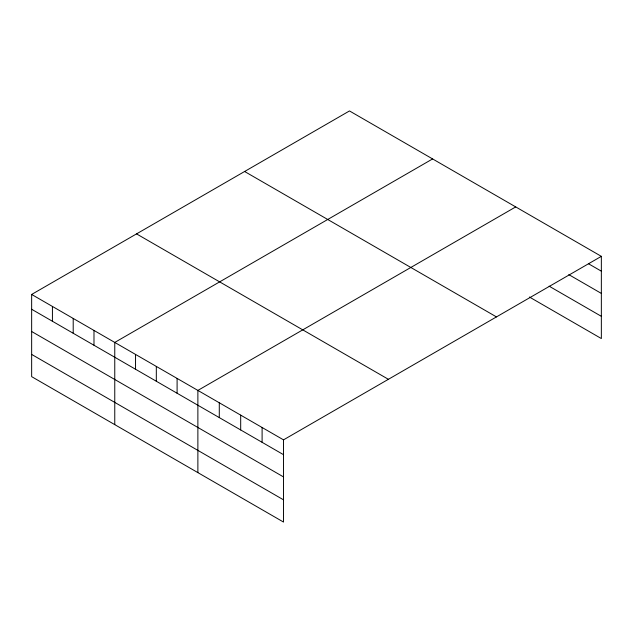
<?xml version="1.0" encoding="UTF-8"?>
<svg xmlns="http://www.w3.org/2000/svg" width="633" height="633" viewBox="0 0 633 633"><rect width="100%" height="100%" fill="white"/><g stroke="black" fill="none" stroke-linecap="round" stroke-linejoin="round"><path stroke-width="0.95" d="M601.35 256.349L349.487 110.941L31.65 294.448L31.65 376.651L283.513 522.059L283.513 439.856L601.35 256.349L601.35 338.552L529.417 297.027M432.608 158.93L114.763 342.429L114.763 424.632M515.721 206.912L197.876 390.419L197.876 472.622M588.508 263.755L601.35 271.169M568.806 274.619L601.35 293.411M549.112 286.163L601.35 316.318M244.607 171.496L496.462 316.904M136.538 233.886L388.393 379.302M31.65 294.448L283.513 439.856M31.65 309.268L283.513 454.676M31.65 331.502L283.513 476.91M31.65 354.417L283.513 499.825M262.102 427.497L262.102 442.317M240.69 415.137L240.69 429.957M219.287 402.778L219.287 417.598M177.098 378.415L177.098 393.243M156.319 366.42L156.319 381.248M135.541 354.425L135.541 369.245M93.985 330.434L93.985 345.254M73.206 318.439L73.206 333.259M52.428 306.443L52.428 321.263"/></g></svg>
